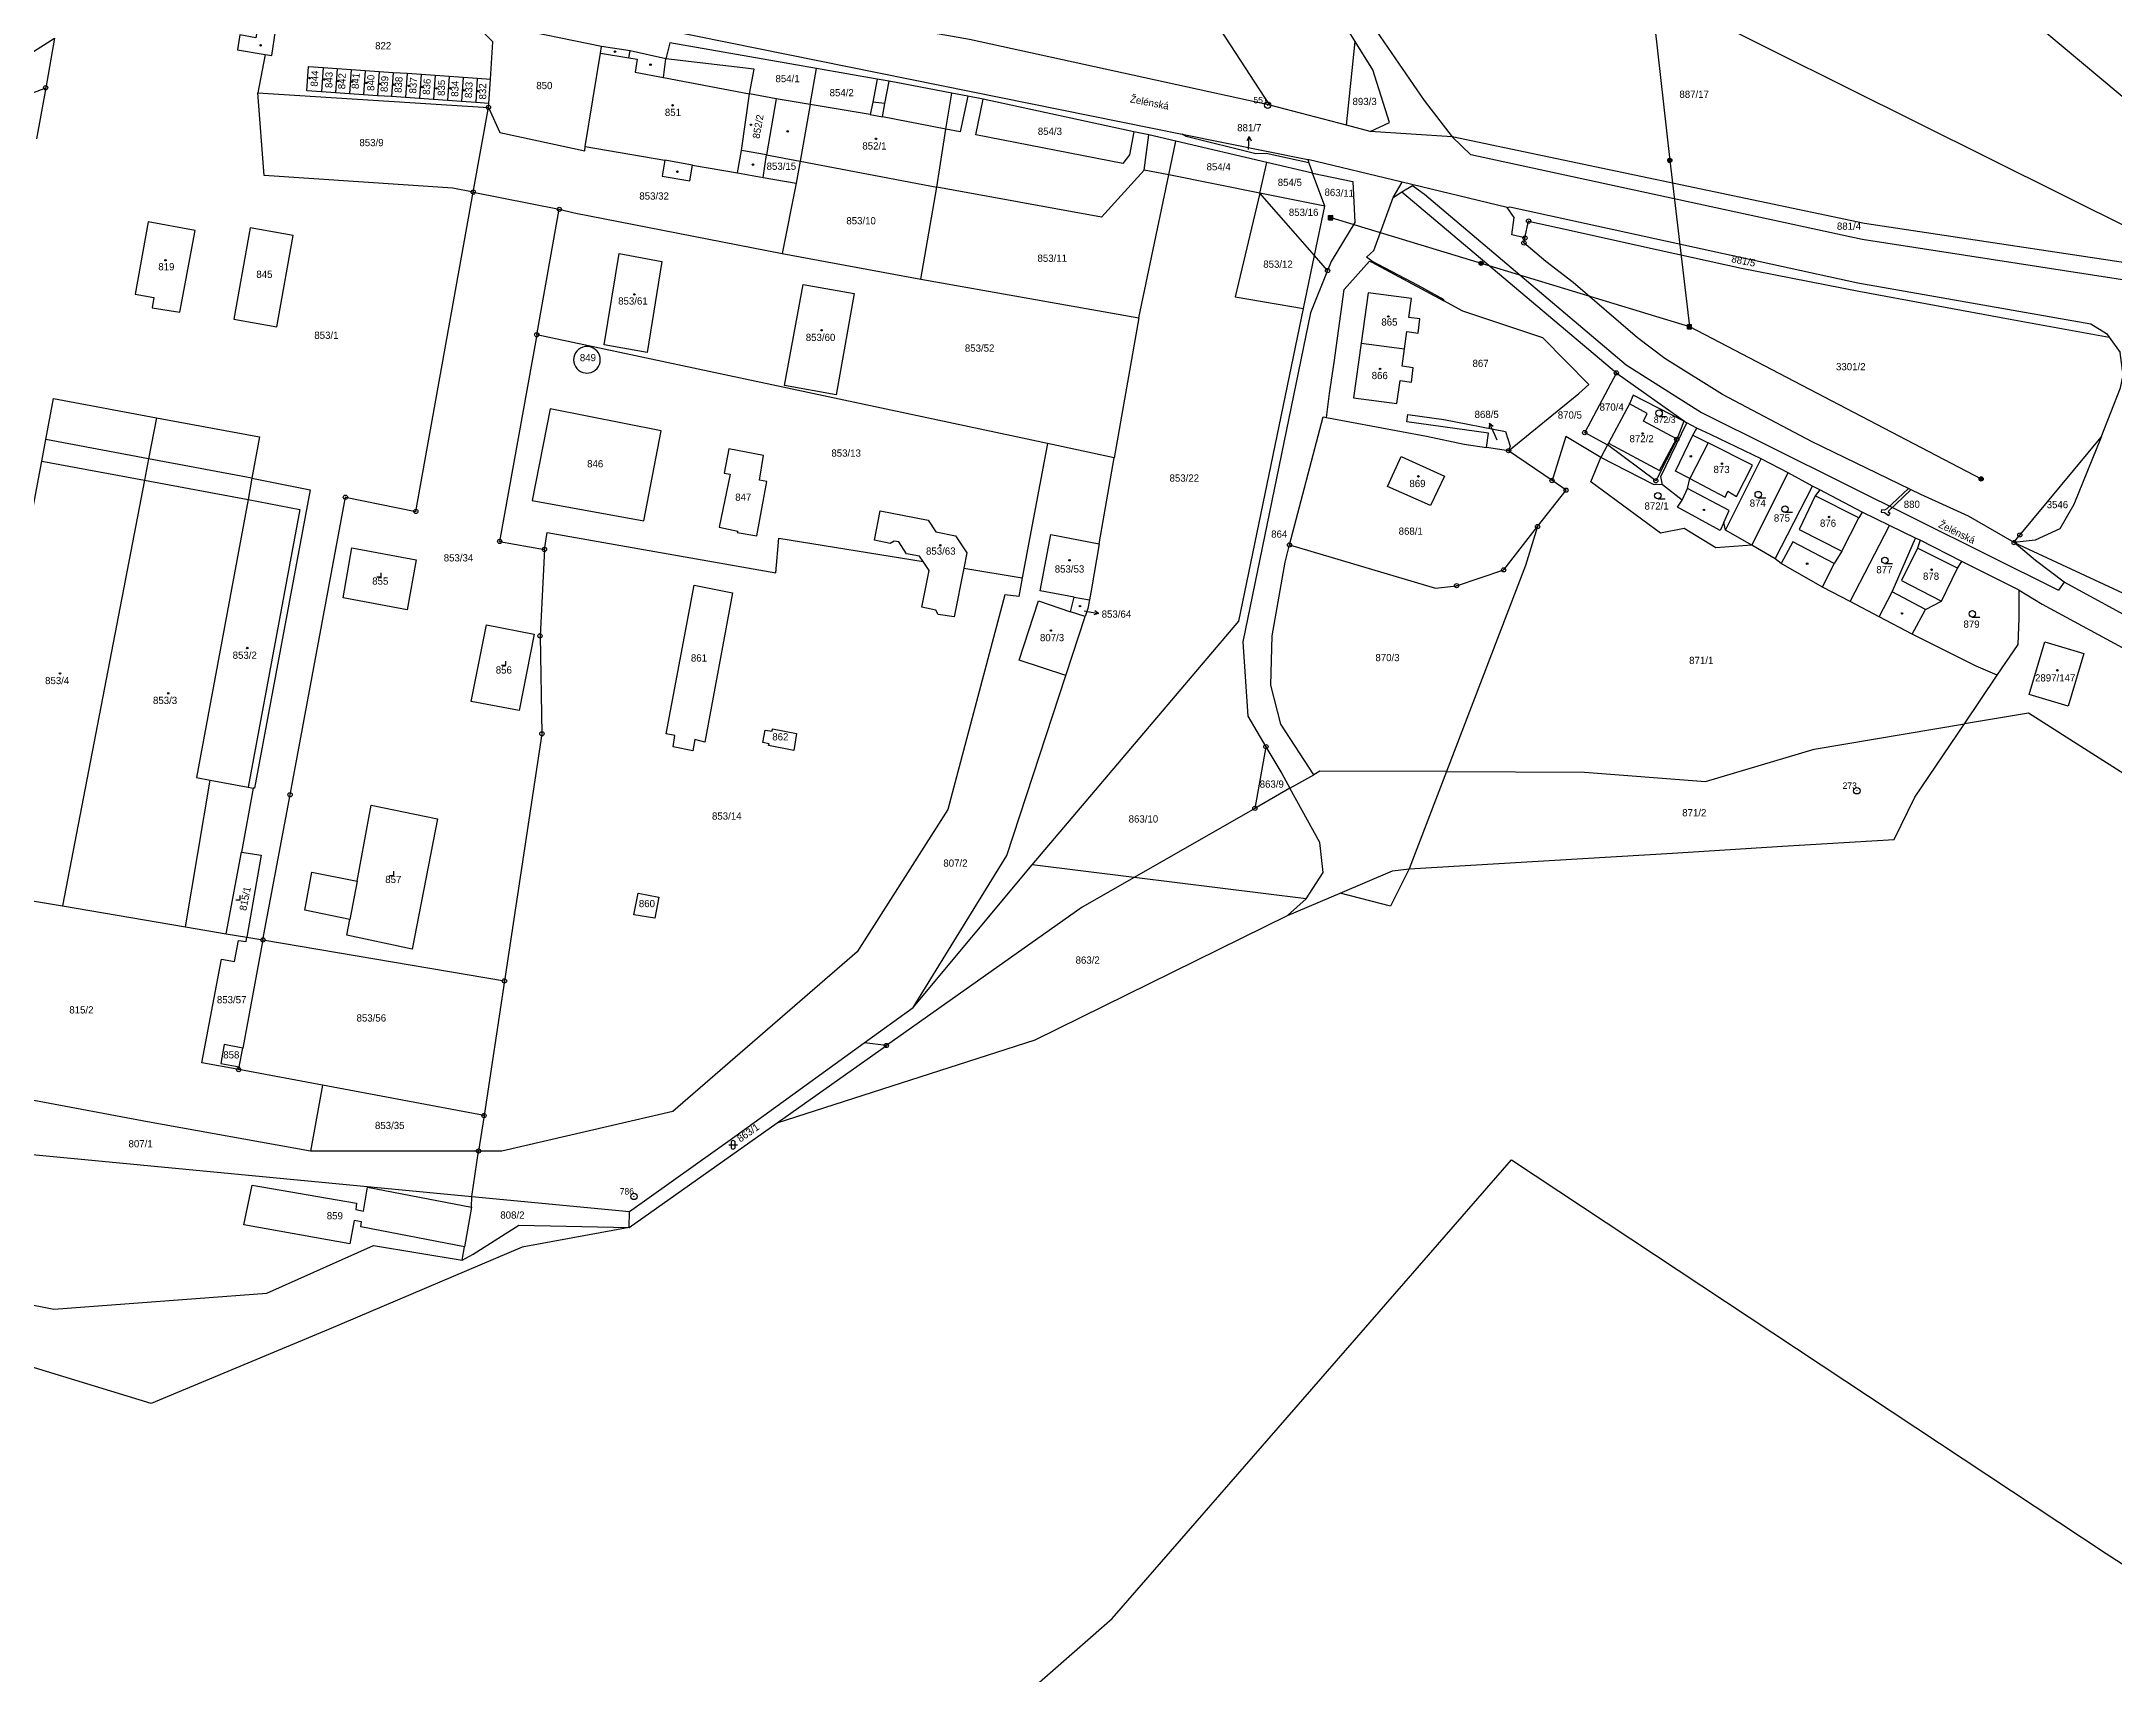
# Model space of a CAD drawing. Extents: x -784124 to -780570, y -980818 to -976926.
# Drawn here: x -781404 to -780915.9, y -980096.2 to -979711.9 of the extents above; entities that cross this region are included whole.
import ezdxf
from ezdxf.enums import TextEntityAlignment as Align

# ---------------------------------------------------------------- set-up
doc = ezdxf.new("R2010")
doc.units = 0
doc.header["$LTSCALE"] = 3.138375
doc.header["$MEASUREMENT"] = 0
for name, pattern in [('0_051C', [0]), ('0_205_2', [0]), ('2_6_59_2', [0])]:
    doc.linetypes.add(name, pattern=pattern)
for name, color, linetype in [('1008', 1, 'CONTINUOUS'), ('101', 1, 'CONTINUOUS'), ('1016', 1, 'CONTINUOUS'), ('1029', 1, 'CONTINUOUS'), ('105', 1, 'CONTINUOUS'), ('18', 1, 'CONTINUOUS'), ('20502', 1, 'CONTINUOUS'), ('21800', 1, 'CONTINUOUS'), ('21900', 1, 'CONTINUOUS'), ('21999', 1, 'CONTINUOUS'), ('23700', 1, 'CONTINUOUS'), ('304', 1, 'CONTINUOUS'), ('316', 1, 'CONTINUOUS'), ('319', 1, 'CONTINUOUS'), ('402', 1, 'CONTINUOUS'), ('404', 1, 'CONTINUOUS'), ('601', 1, 'CONTINUOUS'), ('602', 1, 'CONTINUOUS'), ('60502', 1, 'CONTINUOUS')]:
    doc.layers.add(name, color=color, linetype=linetype)

# ---------------------------------------------------------------- blocks, each defined once
blk = doc.blocks.new('4_02$0')
at = {"layer": '404', "color": 255, "linetype": 'Continuous'}
blk.add_circle((-0.01, 0), 0.175, dxfattribs=at)
blk = doc.blocks.new('1029$1')
at = {"layer": '1029', "color": 6, "linetype": 'Continuous'}
for p, q in [((0, 3), (-0.5, 2)), ((0, 0), (0, 3)), ((0, 3), (0.5, 2))]:
    blk.add_line(p, q, dxfattribs=at)
blk = doc.blocks.new('3_04$3')
at = {"layer": '304', "color": 255, "linetype": 'Continuous'}
blk.add_line((0.01, 0), (1.76, 0), dxfattribs=at)
blk.add_circle((0.01, 0.75), 0.75, dxfattribs=at)
blk = doc.blocks.new('3_19$9')
at = {"layer": '319', "color": 255, "linetype": 'Continuous'}
for p, q in [((-1, 0), (0, 0)), ((0, 0), (0, 1))]:
    blk.add_line(p, q, dxfattribs=at)
blk = doc.blocks.new('3_16$5')
at = {"layer": '316', "color": 255, "linetype": 'Continuous'}
for p, q in [((-1, 1), (1, 1)), ((-0.5, 1.5), (-0.5, 0.5)), ((0.5, 0.5), (0.5, 1.5))]:
    blk.add_line(p, q, dxfattribs=at)
for centre, start, end in [((0, 1.5), 0, 180), ((0, 0.5), 180, 359.9879)]:
    blk.add_arc(centre, 0.5, start, end, dxfattribs=at)
blk = doc.blocks.new('1_01$18')
at = {"layer": '101', "color": 3, "linetype": 'Continuous'}
for radius in [0.75, 0.03]:
    blk.add_circle((0, 0), radius, dxfattribs=at)
blk = doc.blocks.new('6_01$21')
at = {"layer": '601', "color": 255, "linetype": 'Continuous'}
for radius in [0.5, 0.4, 0.3, 0.2, 0.1]:
    blk.add_circle((0, 0), radius, dxfattribs=at)
blk = doc.blocks.new('1_05$19')
at = {"layer": '105', "color": 3, "linetype": 'Continuous'}
for radius in [0.5, 0.0303]:
    blk.add_circle((0, 0), radius, dxfattribs=at)
blk = doc.blocks.new('6_02$22')
at = {"layer": '602', "color": 255, "linetype": 'Continuous'}
for p, q in [((-0.5, 0.5), (0.5, 0.5)), ((-0.5, -0.5), (-0.5, 0.5)), ((-0.5, 0.3), (0.5, 0.3)), ((-0.5, 0.1), (0.5, 0.1)), ((-0.3, -0.5), (-0.3, 0.5)), ((-0.1, -0.5), (-0.1, 0.5)), ((0.1, -0.5), (0.1, 0.5)), ((0.3, -0.5), (0.3, 0.5)), ((0.5, -0.5), (0.5, 0.5)), ((-0.5, -0.1), (0.5, -0.1)), ((-0.5, -0.3), (0.5, -0.3)), ((-0.5, -0.5), (0.5, -0.5))]:
    blk.add_line(p, q, dxfattribs=at)

msp = doc.modelspace()

# ---------------------------------------------------------------- linework, layer by layer
at = {"layer": '1029', "color": 255, "linetype": 'Continuous'}
for p, q in [((-781061.28, -979805.73), (-781061.85, -979804.44)), ((-781158.48, -979845.88), (-781158.06, -979845.96))]:
    msp.add_line(p, q, dxfattribs=at)
at = {"layer": '20502', "color": 3, "linetype": '0_205_2'}
for p, q in [((-780939.55, -979829.82), (-780912.88, -979842.22)), ((-780917.87, -980067.66), (-780914.14, -980070.12))]:
    msp.add_line(p, q, dxfattribs=at)
for points in [[(-780919.1, -979805), (-780914.48, -979793.44), (-780913.88, -979790.41), (-780914.58, -979785.11)], [(-780919.1, -979805), (-780925.54, -979820.89), (-780928.77, -979826.55), (-780934.64, -979829.24), (-780939.55, -979829.82)], [(-781211.5, -980182.62), (-781199.42, -980124.62), (-781151.91, -980082.98), (-781057.92, -979975.05), (-780917.87, -980067.66)]]:
    msp.add_lwpolyline(points, dxfattribs=at)
at = {"layer": '21800', "color": 255, "linetype": 'Continuous'}
for p, q in [((-781272.36, -979714.63), (-781265.66, -979715.74)), ((-781265.66, -979715.74), (-781265.35, -979714.09)), ((-781265.66, -979715.74), (-781263.69, -979716.07)), ((-781263.69, -979716.07), (-781264.2, -979719.16)), ((-781257.55, -979720.41), (-781256.95, -979716.01)), ((-781264.2, -979719.16), (-781257.55, -979720.41)), ((-781257.55, -979720.41), (-781237.27, -979724.23)), ((-781207.26, -979720.78), (-781208.22, -979726.17)), ((-781205.41, -979726.48), (-781204.43, -979721.25)), ((-781231.02, -979725.39), (-781233.28, -979738.57)), ((-781185.91, -979724.74), (-781187.69, -979733.17)), ((-781184, -979733.89), (-781182.24, -979725.5)), ((-781208.87, -979729.05), (-781205.99, -979729.65)), ((-781187.69, -979733.17), (-781191.09, -979732.56)), ((-781233.28, -979738.57), (-781239.16, -979737.53)), ((-781149.41, -979740.58), (-781184, -979733.89)), ((-781146.78, -979733.14), (-781147.79, -979738.57)), ((-781144.36, -979742.15), (-781143.24, -979733.89)), ((-781250.66, -979740.99), (-781257.19, -979739.86)), ((-781147.79, -979738.57), (-781149.41, -979740.58)), ((-781083.69, -979747.27), (-781081.22, -979745.76)), ((-781081.22, -979745.76), (-781078.38, -979747.8)), ((-781078.38, -979747.8), (-781030.88, -979787.98)), ((-781090.8, -979763.86), (-781073.81, -979772.94)), ((-781030.88, -979787.98), (-781013.13, -979799.22)), ((-781013.13, -979799.22), (-780929.14, -979841.04)), ((-781378.73, -979810.09), (-781402.93, -979805.54)), ((-781022.74, -979814.26), (-781016.62, -979801.63)), ((-781015.19, -979804.57), (-781011.56, -979806.38)), ((-781403.89, -979810.68), (-781379.7, -979815.12)), ((-781354.41, -979814.67), (-781378.73, -979810.09)), ((-781024.43, -979816.17), (-781036.85, -979809.77)), ((-781011.56, -979806.38), (-781015.87, -979814.75)), ((-781001.15, -979811.59), (-781011.56, -979806.38)), ((-781379.7, -979815.12), (-781355.34, -979819.71)), ((-781022.35, -979816.24), (-781022.74, -979814.26)), ((-781015.87, -979814.75), (-781007.55, -979819.11)), ((-781004.89, -979818.97), (-781001.15, -979811.59)), ((-781355.34, -979819.71), (-781343.16, -979822.01)), ((-781022.35, -979816.24), (-781024.43, -979816.17)), ((-781017.74, -979819.81), (-781022.35, -979816.24)), ((-781006.61, -979822.3), (-781016.46, -979817.08)), ((-781007.55, -979819.11), (-781006.94, -979817.7)), ((-781006.94, -979817.7), (-781004.89, -979818.97)), ((-780986.4, -979818.85), (-780990.14, -979826.73)), ((-780985.32, -979817.43), (-780986.4, -979818.85)), ((-780976.15, -979823.99), (-780986.4, -979818.85)), ((-781343.16, -979822.01), (-781355.33, -979887.33)), ((-781007.92, -979825.08), (-781006.61, -979822.3)), ((-780980.1, -979831.81), (-780976.15, -979823.99)), ((-780975.32, -979822.66), (-780976.15, -979823.99)), ((-780991.63, -979829.6), (-780994.44, -979834.75)), ((-780981.93, -979834.74), (-780991.63, -979829.6)), ((-780990.14, -979826.73), (-780980.1, -979831.81)), ((-780961.71, -979829.23), (-780962.27, -979831.16)), ((-780984.7, -979840.32), (-780981.93, -979834.74)), ((-780980.1, -979831.81), (-780981.93, -979834.74)), ((-780962.27, -979831.16), (-780966.11, -979838.7)), ((-780952.86, -979835.8), (-780962.27, -979831.16)), ((-780966.11, -979838.7), (-780956.67, -979843.63)), ((-780927.78, -979839.09), (-780929.14, -979841.04)), ((-780960.46, -979845.54), (-780968.25, -979841.39)), ((-781073.21, -979883.7), (-781081.99, -979906.61)), ((-781360.46, -979921.85), (-781356.85, -979902.62)), ((-781146.74, -979908.59), (-781170.7, -979905.62)), ((-781106.26, -979913.62), (-781146.74, -979908.59)), ((-781081.99, -979906.61), (-781086.41, -979915.38)), ((-781329.68, -979909.5), (-781331.35, -979918.47)), ((-781086.41, -979915.38), (-781098.26, -979912.34))]:
    msp.add_line(p, q, dxfattribs=at)
at = {"layer": '21900', "color": 3, "linetype": 'Continuous'}
for p, q in [((-781037.27, -979621.64), (-780882.74, -979751.11)), ((-781263.87, -979707.74), (-781135.39, -979733.68)), ((-781400.9, -979711.16), (-781402.97, -979722.81)), ((-781351.33, -979714.98), (-781353.04, -979723.98)), ((-781337.68, -979718.05), (-781338.07, -979723.77)), ((-781337.68, -979718.05), (-781334.38, -979718.28)), ((-781334.38, -979718.28), (-781334.77, -979723.99)), ((-781334.38, -979718.28), (-781331.09, -979718.5)), ((-781222.99, -979726.7), (-781221.48, -979718.29)), ((-781402.97, -979722.81), (-781405.1, -979734.78)), ((-781331.09, -979718.5), (-781331.46, -979724.22)), ((-781331.09, -979718.5), (-781327.79, -979718.73)), ((-781327.79, -979718.73), (-781328.16, -979724.44)), ((-781327.79, -979718.73), (-781324.49, -979718.95)), ((-781324.49, -979718.95), (-781324.86, -979724.67)), ((-781324.49, -979718.95), (-781321.19, -979719.18)), ((-781321.19, -979719.18), (-781321.56, -979724.89)), ((-781321.19, -979719.18), (-781317.89, -979719.4)), ((-781317.89, -979719.4), (-781318.25, -979725.12)), ((-781317.89, -979719.4), (-781314.59, -979719.63)), ((-781314.59, -979719.63), (-781314.95, -979725.34)), ((-781314.59, -979719.63), (-781311.29, -979719.85)), ((-781311.29, -979719.85), (-781311.65, -979725.57)), ((-781311.29, -979719.85), (-781307.99, -979720.08)), ((-781307.99, -979720.08), (-781308.35, -979725.79)), ((-781307.99, -979720.08), (-781304.7, -979720.3)), ((-781304.7, -979720.3), (-781305.05, -979726.02)), ((-781304.7, -979720.3), (-781301.4, -979720.53)), ((-781301.4, -979720.53), (-781301.74, -979726.25)), ((-781301.4, -979720.53), (-781298.27, -979720.74)), ((-781298.62, -979726.46), (-781298.27, -979720.74)), ((-781353.04, -979723.98), (-781298.75, -979727.42)), ((-781351.57, -979743.47), (-781353.04, -979723.98)), ((-781334.77, -979723.99), (-781338.07, -979723.77)), ((-781331.46, -979724.22), (-781334.77, -979723.99)), ((-781328.16, -979724.44), (-781331.46, -979724.22)), ((-781324.86, -979724.67), (-781328.16, -979724.44)), ((-781321.56, -979724.89), (-781324.86, -979724.67)), ((-781318.25, -979725.12), (-781321.56, -979724.89)), ((-781314.95, -979725.34), (-781318.25, -979725.12)), ((-781311.65, -979725.57), (-781314.95, -979725.34)), ((-781308.35, -979725.79), (-781311.65, -979725.57)), ((-781305.05, -979726.02), (-781308.35, -979725.79)), ((-781301.74, -979726.25), (-781305.05, -979726.02)), ((-781302.33, -979747.35), (-781298.75, -979727.42)), ((-781298.62, -979726.46), (-781301.74, -979726.25)), ((-781298.75, -979727.42), (-781298.62, -979726.46)), ((-781222.99, -979726.7), (-781225.39, -979740.07)), ((-781191.09, -979732.56), (-781189.68, -979724.03)), ((-781096.76, -979731.6), (-781114.78, -979726.87)), ((-781193.2, -979746.2), (-781191.09, -979732.56)), ((-781091.2, -979733.06), (-781096.76, -979731.6)), ((-781138.57, -979743.31), (-781136.91, -979735.38)), ((-781115.49, -979740.41), (-781136.91, -979735.38)), ((-781135.39, -979733.68), (-781105.87, -979739.64)), ((-781071.87, -979734.36), (-781091.2, -979733.06)), ((-781225.39, -979740.07), (-781226.32, -979745.26)), ((-781225.39, -979740.07), (-781193.2, -979746.2)), ((-781117.17, -979747.59), (-781115.49, -979740.41)), ((-781104.75, -979742.93), (-781115.49, -979740.41)), ((-781083.66, -979745.02), (-781105.87, -979739.64)), ((-781105.87, -979739.64), (-781105.58, -979740.48)), ((-781105.58, -979740.48), (-781104.75, -979742.93)), ((-781302.33, -979747.35), (-781282.05, -979751.4)), ((-781240.12, -979742.82), (-781234.06, -979743.91)), ((-781234.06, -979743.91), (-781226.32, -979745.26)), ((-781226.32, -979745.26), (-781229.58, -979761.83)), ((-781196.96, -979767.87), (-781193.2, -979746.2)), ((-781145.63, -979776.92), (-781138.57, -979743.31)), ((-781117.17, -979747.59), (-781138.57, -979743.31)), ((-781104.27, -979762.29), (-781117.17, -979747.59)), ((-781101.86, -979750.64), (-781117.17, -979747.59)), ((-781101.86, -979750.64), (-781104.75, -979742.93)), ((-781085.78, -979748.65), (-781083.66, -979745.02)), ((-781058.94, -979750.97), (-781083.66, -979745.02)), ((-781287.36, -979780.93), (-781282.05, -979751.4)), ((-781104.27, -979762.29), (-781101.86, -979750.64)), ((-781229.58, -979761.83), (-781196.96, -979767.87)), ((-781106.85, -979774.72), (-781104.27, -979762.29)), ((-781101.18, -979765.81), (-781104.27, -979762.29)), ((-781091.28, -979763.6), (-781090.8, -979763.86)), ((-781090.8, -979763.86), (-781090.75, -979763.56)), ((-781196.96, -979767.87), (-781145.63, -979776.92)), ((-781145.63, -979776.92), (-781151.4, -979809.84)), ((-781069.35, -979775.33), (-781073.81, -979772.94)), ((-781167.13, -979806.49), (-781287.36, -979780.93)), ((-780940.52, -979777.21), (-780917.2, -979781.45)), ((-780917.2, -979781.45), (-780914.58, -979785.11)), ((-781093.3, -979782.89), (-781083.07, -979784.24)), ((-781030.11, -979797.2), (-781035.04, -979806.43)), ((-781017.31, -979801.27), (-781018.98, -979805.53)), ((-781016.62, -979801.63), (-781017.31, -979801.27)), ((-781045.09, -979804.86), (-781048.35, -979815.22)), ((-781018.98, -979805.53), (-781023.91, -979815.26)), ((-781014.29, -979802.87), (-781016.62, -979801.63)), ((-780938.22, -979828.03), (-780919.1, -979805)), ((-781167.13, -979806.49), (-781173.06, -979838.07)), ((-781151.4, -979809.84), (-781167.13, -979806.49)), ((-781154.94, -979830.09), (-781151.4, -979809.84)), ((-781058.58, -979808.19), (-781063.77, -979807.43)), ((-781048.35, -979815.22), (-781058.58, -979808.19)), ((-781035.25, -979806.82), (-781036.85, -979809.77)), ((-781035.04, -979806.43), (-781035.25, -979806.82)), ((-781023.91, -979815.26), (-781035.25, -979806.82)), ((-781007.52, -979826.91), (-780999.09, -979810.08)), ((-780992.73, -979813.37), (-780999.09, -979810.08)), ((-781001.31, -979830.45), (-780992.73, -979813.37)), ((-780987.05, -979816.55), (-780992.73, -979813.37)), ((-780995.83, -979833.67), (-780987.05, -979816.55)), ((-781230.38, -979828.78), (-781196.42, -979834.28)), ((-781166.34, -979827.9), (-781154.94, -979830.09)), ((-781154.94, -979830.09), (-781156.8, -979840.7)), ((-781059.73, -979836.23), (-781051.75, -979826.03)), ((-781051.75, -979826.03), (-781054.62, -979835.17)), ((-781001.31, -979830.45), (-781007.52, -979826.91)), ((-780995.83, -979833.67), (-781001.31, -979830.45)), ((-780978.18, -979843.7), (-780968.88, -979825.79)), ((-780962.81, -979828.79), (-780968.88, -979825.79)), ((-780938.34, -979841.02), (-780951.87, -979834.3)), ((-781186.84, -979835.83), (-781173.06, -979838.07)), ((-781070.81, -979839.96), (-781059.73, -979836.23)), ((-781161.68, -979846.07), (-781160.87, -979842.65)), ((-781160.87, -979842.65), (-781157.26, -979843.32)), ((-781156.8, -979840.7), (-781157.26, -979843.32)), ((-780971.34, -979847.25), (-780978.18, -979843.7)), ((-781162.8, -979861.07), (-781158.25, -979847.23)), ((-781158.25, -979847.23), (-781161.68, -979846.07)), ((-780963.53, -979851.38), (-780971.34, -979847.25)), ((-781176.72, -979903.42), (-781162.8, -979861.07)), ((-780951.27, -979872.48), (-780943.53, -979861.02)), ((-781115.7, -979877.84), (-781118.31, -979892.35)), ((-781370.07, -979920.22), (-781364.28, -979885.68)), ((-781110.04, -979887.63), (-781118.31, -979892.35)), ((-781110.04, -979887.63), (-781104.45, -979884.43)), ((-781198.75, -979939.23), (-781176.72, -979903.42)), ((-781399, -979915.32), (-781370.07, -979920.22)), ((-781351.82, -979923.31), (-781356.57, -979948.76)), ((-781355.58, -979922.67), (-781351.82, -979923.31)), ((-781351.82, -979923.31), (-781294.97, -979932.94)), ((-781294.97, -979932.94), (-781299.78, -979964.63)), ((-781210.26, -979947.54), (-781198.75, -979939.23)), ((-781205.06, -979948.15), (-781210.26, -979947.54)), ((-781357.41, -979953.2), (-781356.57, -979948.76)), ((-781230.77, -979966.33), (-781205.06, -979948.15)), ((-781357.41, -979953.2), (-781357.53, -979953.81)), ((-781337.79, -979957.51), (-781357.53, -979953.81)), ((-781337.79, -979957.51), (-781340.59, -979972.99)), ((-781299.78, -979964.63), (-781337.79, -979957.51)), ((-781299.78, -979964.63), (-781301.05, -979972.98)), ((-781265.61, -979990.96), (-781230.77, -979966.33)), ((-781436.86, -979970.82), (-781302.67, -979983.65)), ((-781301.05, -979972.98), (-781340.59, -979972.99)), ((-781302.67, -979983.65), (-781301.05, -979972.98)), ((-781302.69, -979986.21), (-781304.35, -979995.51)), ((-781302.69, -979986.21), (-781302.67, -979983.65)), ((-781302.67, -979983.65), (-781265.52, -979987.21)), ((-781265.61, -979990.96), (-781265.52, -979987.21)), ((-781304.95, -979998.66), (-781304.35, -979995.51))]:
    msp.add_line(p, q, dxfattribs=at)
for points in [[(-781114.78, -979726.87), (-781174.91, -979634.62), (-781201.95, -979593.45), (-781218.84, -979569.04), (-781235.94, -979548.76), (-781251.3, -979534.83)], [(-780894.21, -979764.95), (-781081.19, -979671.86), (-781080.11, -979654.95), (-781076.55, -979650.07), (-781057.71, -979631.91), (-781039.76, -979622.71), (-781037.27, -979621.64)], [(-781094.7, -979711.94), (-781125.29, -979662.69), (-781135.29, -979645.26), (-781135.75, -979644.39)], [(-781114.78, -979726.87), (-781185.52, -979711.47), (-781243.95, -979701.05), (-781318.71, -979688)], [(-781372.87, -979691.76), (-781374.04, -979698.72), (-781364.02, -979700.26), (-781365.06, -979706.73), (-781353.13, -979708.79), (-781353.5, -979711.02), (-781357.29, -979710.37), (-781357.84, -979713.84), (-781351.33, -979714.98)], [(-781351.33, -979714.98), (-781349.74, -979715.21), (-781348.84, -979709.41), (-781349.31, -979709.32), (-781347.14, -979696.04)], [(-781298.27, -979720.74), (-781297.71, -979711.98), (-781306.61, -979703.17)], [(-781272.1, -979713.08), (-781295.13, -979708.42), (-781302.9, -979703.84), (-781306.61, -979703.17)], [(-781093.71, -979702.5), (-781089.65, -979709.51), (-781078.47, -979725.82), (-781071.87, -979734.36)], [(-781427.41, -979711.4), (-781406.67, -979714.81), (-781400.9, -979711.16)], [(-781275.96, -979736.6), (-781272.36, -979714.63), (-781272.1, -979713.08)], [(-781256.95, -979716.01), (-781265.35, -979714.09), (-781272.1, -979713.08)], [(-781221.48, -979718.29), (-781256.05, -979712.23), (-781256.95, -979716.01)], [(-781091.2, -979733.06), (-781086.64, -979730.94), (-781090.57, -979718.58), (-781094.7, -979711.94)], [(-781338.07, -979723.77), (-781341.51, -979723.53), (-781341.12, -979717.82), (-781337.68, -979718.05)], [(-781237.27, -979724.23), (-781236.18, -979718.45), (-781256.95, -979716.01)], [(-781189.68, -979724.03), (-781204.43, -979721.25), (-781207.26, -979720.78), (-781221.48, -979718.29)], [(-781436.77, -979737.35), (-781432.7, -979734.73), (-781422.76, -979730.44), (-781402.97, -979722.81)], [(-781298.75, -979727.42), (-781296.07, -979733.36), (-781276.07, -979737.66), (-781275.96, -979736.6)], [(-781240.12, -979742.82), (-781239.16, -979737.53), (-781237.27, -979724.23)], [(-781222.99, -979726.7), (-781231.02, -979725.39), (-781237.27, -979724.23)], [(-781191.09, -979732.56), (-781205.99, -979729.65), (-781205.41, -979726.48), (-781208.22, -979726.17), (-781208.87, -979729.05), (-781222.99, -979726.7)], [(-781136.91, -979735.38), (-781143.24, -979733.89), (-781146.78, -979733.14), (-781182.24, -979725.5), (-781185.91, -979724.74), (-781189.68, -979724.03)], [(-781275.96, -979736.6), (-781257.19, -979739.86), (-781257.84, -979743.59), (-781251.3, -979744.72), (-781250.66, -979740.99), (-781240.12, -979742.82)], [(-781105.58, -979740.48), (-781115.66, -979738.24), (-781118.08, -979738.36), (-781134.5, -979734.28), (-781135.39, -979733.68)], [(-780895.62, -979766.65), (-780974.75, -979754.7), (-781071.87, -979734.36)], [(-780891.23, -979771.48), (-780975.34, -979758.48), (-781067.48, -979738.57), (-781071.87, -979734.36)], [(-781234.06, -979743.91), (-781233.28, -979738.57), (-781225.39, -979740.07)], [(-781138.57, -979743.31), (-781144.36, -979742.15), (-781154.43, -979753.25), (-781193.2, -979746.2)], [(-781351.82, -979923.31), (-781345.44, -979889.16), (-781332.4, -979819.13), (-781315.83, -979822.49), (-781302.33, -979747.35)], [(-781302.33, -979747.35), (-781307.13, -979746.39), (-781351.57, -979743.47)], [(-781117.17, -979747.59), (-781122.91, -979771.99), (-781106.85, -979774.72)], [(-781104.75, -979742.93), (-781095.26, -979744.83), (-781094.74, -979754.53), (-781100.33, -979763.71), (-781101.18, -979765.81)], [(-781085.78, -979748.65), (-781083.69, -979747.27), (-781033.2, -979789.9)], [(-781282.05, -979751.4), (-781278.52, -979752.24), (-781229.58, -979761.83)], [(-781090.75, -979763.56), (-781092, -979762.68), (-781090.33, -979761.05), (-781085.78, -979748.65)], [(-781058.94, -979750.97), (-781058.27, -979750.78), (-780976.35, -979768.67), (-780921.51, -979778.32), (-780917.8, -979780.61), (-780917.2, -979781.45)], [(-781054.71, -979758.14), (-781057.78, -979757.4), (-781057.27, -979753.32), (-781058.94, -979750.97)], [(-781377.51, -979772.13), (-781377.92, -979774.55), (-781371.38, -979775.57), (-781367.79, -979756.38), (-781378.85, -979754.38), (-781381.94, -979771.38), (-781377.51, -979772.13)], [(-781344.74, -979757.59), (-781354.85, -979755.79), (-781358.66, -979777.22), (-781348.55, -979779.02), (-781344.74, -979757.59)], [(-781054.71, -979758.14), (-781053.86, -979754.17), (-781047.08, -979755.68), (-781023.34, -979760.96), (-781003.73, -979765.24), (-780976.11, -979770.69), (-780940.52, -979777.21)], [(-781257.88, -979763.68), (-781261.34, -979785.07), (-781271.46, -979783.28), (-781267.99, -979761.77), (-781257.88, -979763.68)], [(-780939.55, -979829.82), (-780950.33, -979823.63), (-780961.49, -979818.51), (-780987.07, -979806.13), (-781008.21, -979794.98), (-781021.78, -979786.51), (-781028.24, -979781.63), (-781043.38, -979768.61), (-781049.82, -979763.71), (-781054.96, -979759.3), (-781054.71, -979758.14)], [(-781101.18, -979765.81), (-781105.24, -979775.79), (-781121.16, -979853.14), (-781119.98, -979870.63), (-781115.7, -979877.84)], [(-781101.48, -979800.36), (-781100.76, -979794.74), (-781099.66, -979787.41), (-781097.27, -979770.28), (-781091.28, -979763.6)], [(-781073.81, -979772.94), (-781073.77, -979772.72), (-781079.85, -979769.34), (-781090.75, -979763.56)], [(-781229, -979792.85), (-781224.67, -979769.06), (-781212.6, -979771.2), (-781216.9, -979795.03), (-781229, -979792.85)], [(-781083.07, -979784.24), (-781082.5, -979780.17), (-781079.88, -979780.51), (-781079.43, -979777.18), (-781082.04, -979776.83), (-781081.43, -979772.41), (-781091.66, -979771.01), (-781093.3, -979782.89)], [(-781198.75, -979939.23), (-781170.7, -979905.62), (-781122.08, -979848.28), (-781106.85, -979774.72)], [(-781058.58, -979808.19), (-781042.05, -979794.76), (-781039.7, -979792.62), (-781050.52, -979781.6), (-781069.35, -979775.33)], [(-781287.36, -979780.93), (-781296.1, -979829.54), (-781285.55, -979831.44)], [(-781278.69, -979786.8), (-781278.64, -979787.358), (-781278.492, -979787.898), (-781278.25, -979788.404), (-781277.921, -979788.858), (-781277.518, -979789.247), (-781277.052, -979789.558), (-781276.538, -979789.781), (-781275.992, -979789.909), (-781275.668, -979789.938), (-781275.108, -979789.909), (-781274.562, -979789.781), (-781274.048, -979789.558), (-781273.582, -979789.247), (-781273.179, -979788.858), (-781272.851, -979788.404), (-781272.608, -979787.898), (-781272.46, -979787.358), (-781272.41, -979786.8), (-781272.46, -979786.242), (-781272.608, -979785.702), (-781272.85, -979785.196), (-781273.179, -979784.742), (-781273.582, -979784.353), (-781274.048, -979784.042), (-781274.562, -979783.819), (-781275.108, -979783.691), (-781275.432, -979783.662), (-781275.992, -979783.691), (-781276.538, -979783.819), (-781277.052, -979784.042), (-781277.518, -979784.353), (-781277.921, -979784.742), (-781278.25, -979785.196), (-781278.492, -979785.702), (-781278.64, -979786.242), (-781278.69, -979786.8)], [(-781093.3, -979782.89), (-781095.08, -979795.75), (-781084.85, -979797.11), (-781084.1, -979791.69), (-781081.46, -979792.04), (-781081, -979788.69), (-781083.64, -979788.34), (-781083.07, -979784.24)], [(-781033.2, -979789.9), (-781040.64, -979803.94), (-781035.25, -979806.82)], [(-781033.2, -979789.9), (-781033.03, -979790.04), (-781016.62, -979801.63)], [(-781412.49, -979856.61), (-781403.89, -979810.68), (-781402.93, -979805.54), (-781401.13, -979795.94), (-781376.87, -979800.45)], [(-781017.31, -979801.27), (-781029.26, -979795.14), (-781030.11, -979797.2)], [(-781376.87, -979800.45), (-781378.73, -979810.09), (-781379.7, -979815.12), (-781399, -979915.32)], [(-781376.87, -979800.45), (-781352.61, -979804.96), (-781354.41, -979814.67)], [(-781284.21, -979798.33), (-781288.46, -979819.93), (-781262.19, -979824.7), (-781258.05, -979803.48), (-781284.21, -979798.33)], [(-781110.15, -979830.37), (-781102.2, -979800.22), (-781101.48, -979800.36)], [(-781101.48, -979800.36), (-781077.92, -979804.81), (-781069.06, -979806.65), (-781063.77, -979807.43)], [(-781074.02, -979802.58), (-781082.55, -979801.38), (-781082.32, -979799.65), (-781073.78, -979800.82), (-781059.33, -979803.65), (-781058.2, -979807.1), (-781058.58, -979808.19)], [(-781035.04, -979806.43), (-781023.03, -979812.84), (-781019.04, -979805.38), (-781026.85, -979801.21), (-781025.91, -979799.44), (-781030.11, -979797.2)], [(-781007.52, -979826.91), (-781007.92, -979825.08), (-781008.8, -979826.96), (-781018.79, -979821.45), (-781017.74, -979819.81), (-781016.46, -979817.08), (-781015.87, -979814.75), (-781019.31, -979813), (-781015.19, -979804.57), (-781014.29, -979802.87)], [(-780999.09, -979810.08), (-781010.85, -979804.49), (-781014.29, -979802.87)], [(-781235.56, -979828.25), (-781233.17, -979815.47), (-781234.93, -979815.11), (-781234.02, -979809.31), (-781242.15, -979807.72), (-781243.23, -979813.45), (-781241.81, -979813.69), (-781244.45, -979826.22), (-781240.06, -979827.1), (-781240.16, -979827.42), (-781235.56, -979828.25)], [(-781073.67, -979814.18), (-781076.93, -979821.11), (-781087.08, -979816.65), (-781083.86, -979809.59), (-781073.67, -979814.18)], [(-781001.31, -979830.45), (-781009.79, -979831.02), (-781017.23, -979826.51), (-781022.83, -979827.59), (-781039.21, -979815.5), (-781036.85, -979809.77)], [(-781354.41, -979814.67), (-781355.34, -979819.71), (-781367.43, -979885.1), (-781364.28, -979885.68)], [(-781354.41, -979814.67), (-781340.74, -979817.44), (-781353.81, -979887.61), (-781354.11, -979887.56)], [(-781051.75, -979826.03), (-781045.05, -979817.48), (-781048.35, -979815.22)], [(-780968.88, -979825.79), (-780975.32, -979822.66), (-780985.32, -979817.43), (-780987.05, -979816.55)], [(-781196.42, -979834.28), (-781197.28, -979833), (-781200.31, -979832.44), (-781202.11, -979829.66), (-781203.25, -979829.45), (-781204.14, -979830.03), (-781207.87, -979829.27), (-781206.5, -979822.31), (-781195.22, -979824.57), (-781193.4, -979827.3), (-781188.81, -979828.25), (-781186.12, -979832.22), (-781186.84, -979835.83)], [(-781285.55, -979831.44), (-781284.93, -979827.45), (-781231.06, -979836.93), (-781230.38, -979828.78)], [(-781160.87, -979842.65), (-781168.86, -979841.17), (-781166.34, -979827.9)], [(-781104.45, -979884.43), (-781112.17, -979872.55), (-781114.53, -979863.37), (-781114.26, -979851.76), (-781111.21, -979834.39), (-781110.15, -979830.37)], [(-781110.15, -979830.37), (-781075.76, -979840.5), (-781070.81, -979839.96)], [(-780971.34, -979847.25), (-780968.25, -979841.39), (-780962.81, -979828.79)], [(-780951.87, -979834.3), (-780961.71, -979829.23), (-780962.81, -979828.79)], [(-780939.55, -979829.82), (-780939.6, -979829.69), (-780938.22, -979828.03)], [(-780844.77, -979884.27), (-780927.78, -979839.09), (-780934.56, -979834.01), (-780939.55, -979829.82)], [(-781330.92, -979831.06), (-781315.77, -979833.91), (-781317.89, -979845.61), (-781332.95, -979842.79), (-781330.92, -979831.06)], [(-781285.55, -979831.44), (-781286.59, -979851.77), (-781286.14, -979874.81), (-781294.97, -979932.94)], [(-781186.84, -979835.83), (-781189.13, -979847.32), (-781192.89, -979846.72), (-781193.38, -979845.69), (-781196.71, -979844.99), (-781195.02, -979836.36), (-781196.42, -979834.28)], [(-780978.18, -979843.7), (-780984.7, -979840.32), (-780994.44, -979834.75), (-780995.83, -979833.67)], [(-780963.53, -979851.38), (-780960.46, -979845.54), (-780956.67, -979843.63), (-780952.86, -979835.8), (-780951.87, -979834.3)], [(-781173.06, -979838.07), (-781173.9, -979842.53), (-781177.15, -979842.07), (-781190.56, -979892.61), (-781211.94, -979926.14), (-781255.29, -979963.65), (-781295.56, -979972.98), (-781301.05, -979972.98)], [(-781241.32, -979841.6), (-781247.79, -979876.81), (-781250.15, -979876.18), (-781250.65, -979878.8), (-781255.27, -979877.91), (-781254.89, -979875.2), (-781256.89, -979874.82), (-781250.31, -979839.86), (-781241.32, -979841.6)], [(-781162.8, -979861.07), (-781173.83, -979857.49), (-781169.21, -979843.51), (-781161.68, -979846.07)], [(-781157.26, -979843.32), (-781157.61, -979845.3), (-781158.25, -979847.23)], [(-780943.53, -979861.02), (-780938.62, -979853.76), (-780938.39, -979847.58), (-780938.34, -979841.02)], [(-780938.34, -979841.02), (-780932.97, -979844.33), (-780910.34, -979856.57)], [(-781302.8, -979867.17), (-781299.23, -979849.16), (-781287.95, -979851.4), (-781291.5, -979869.31), (-781302.8, -979867.17)], [(-780943.53, -979861.02), (-780948.47, -979858.86), (-780963.53, -979851.38)], [(-780926.82, -979868.28), (-780936, -979865.55), (-780932.34, -979853.2), (-780923.16, -979855.92), (-780926.82, -979868.28)], [(-781232.66, -979877.18), (-781234.15, -979876.86), (-781233.57, -979873.97), (-781231.95, -979874.2), (-781231.86, -979873.63), (-781226.2, -979874.72), (-781226.84, -979878.74), (-781232.82, -979877.59), (-781232.66, -979877.18)], [(-781110.65, -979917.55), (-781098.26, -979912.34), (-781085.88, -979907.04), (-781081.99, -979906.61), (-781020.01, -979902.88), (-780994.09, -979901.23), (-780967.81, -979899.7), (-780962.93, -979889.73), (-780951.27, -979872.48)], [(-781073.21, -979883.7), (-781040.7, -979883.8), (-781012.2, -979886), (-780986.6, -979878.4), (-780951.27, -979872.48)], [(-780826.23, -979908.4), (-780883.6, -979903.4), (-780921.24, -979879.46), (-780936.2, -979869.95), (-780951.27, -979872.48)], [(-781115.7, -979877.84), (-781111.96, -979884.14), (-781110.04, -979887.63)], [(-781073.21, -979883.7), (-781103, -979883.6), (-781104.45, -979884.43)], [(-781364.28, -979885.68), (-781355.33, -979887.33), (-781354.11, -979887.56)], [(-781354.11, -979887.56), (-781356.85, -979902.62), (-781352.22, -979903.39), (-781355.58, -979922.67)], [(-781110.65, -979917.55), (-781106.26, -979913.62), (-781102.24, -979907.43), (-781103.04, -979900.37), (-781110.04, -979887.63)], [(-781326.36, -979891.63), (-781310.72, -979894.85), (-781316.72, -979925.48), (-781332.04, -979922.21), (-781331.35, -979918.47), (-781341.99, -979916.34), (-781340.31, -979907.39), (-781329.68, -979909.5), (-781326.36, -979891.63)], [(-781118.31, -979892.35), (-781146.74, -979908.59), (-781159, -979915.6), (-781205.06, -979948.15)], [(-781421.74, -979914.07), (-781417.09, -979914.59), (-781416.56, -979912.35), (-781399, -979915.32)], [(-781263.49, -979912.33), (-781258.64, -979913.21), (-781259.58, -979918.21), (-781264.49, -979917.37), (-781263.49, -979912.33)], [(-781230.77, -979966.33), (-781170.01, -979946.81), (-781110.65, -979917.55)], [(-781370.07, -979920.22), (-781360.46, -979921.85), (-781355.58, -979922.67)], [(-781357.53, -979953.81), (-781366.2, -979952.19), (-781361.6, -979927.87), (-781358.52, -979928.41), (-781357.57, -979923.41), (-781355.76, -979923.68), (-781355.58, -979922.67)], [(-781595.93, -979937.53), (-781539.12, -979956.47), (-781521.09, -979962.25), (-781488.52, -979972.74), (-781451.91, -980000.17), (-781401.04, -980010.16), (-781350.92, -980006.46), (-781325.83, -979995.23), (-781304.95, -979998.66)], [(-781265.52, -979987.21), (-781240.75, -979969.54), (-781210.26, -979947.54)], [(-781356.57, -979948.76), (-781360.97, -979947.91), (-781361.7, -979952.39), (-781357.41, -979953.2)], [(-781340.59, -979972.99), (-781379.03, -979966.08), (-781434.26, -979955.79)], [(-781304.35, -979995.51), (-781328.81, -979990.78), (-781328.62, -979989.62), (-781330.35, -979989.3), (-781331.38, -979994.79), (-781356.3, -979990.37), (-781354.39, -979981.04), (-781329.78, -979985.26), (-781329.97, -979986.72), (-781328.17, -979987.09), (-781327.19, -979981.46), (-781302.69, -979986.21)], [(-781265.61, -979990.96), (-781290.8, -979995.6), (-781336.4, -980015), (-781378.1, -980032.4), (-781484.2, -980000), (-781540, -980010.7), (-781644.2, -980057.2), (-781661.28, -980068.19)], [(-781304.95, -979998.66), (-781302.33, -979997.23), (-781291.58, -979990.4), (-781265.61, -979990.96)]]:
    msp.add_lwpolyline(points, dxfattribs=at)
at = {"layer": '21999', "color": 3, "linetype": 'Continuous'}
for p, q in [((-781096.76, -979731.6), (-781094.7, -979711.94)), ((-781036.85, -979809.77), (-781045.09, -979804.86)), ((-781054.62, -979835.17), (-781073.21, -979883.7))]:
    msp.add_line(p, q, dxfattribs=at)
msp.add_lwpolyline([(-781063.77, -979807.43), (-781063.3, -979804.08), (-781074.02, -979802.58)], dxfattribs=at)
at = {"layer": '23700', "color": 255, "linetype": '0_051C'}
msp.add_lwpolyline([(-780964.42, -979817.09), (-780969.5, -979821.91), (-780970.11, -979822.16), (-780970.8, -979822.09), (-780970.86, -979822.69), (-780970.06, -979822.77), (-780969.13, -979823.47), (-780968.77, -979822.99), (-780969.11, -979822.74), (-780969.05, -979822.31), (-780963.84, -979817.37), (-780964.42, -979817.09)], close=True, dxfattribs=at)
at = {"layer": '60502', "color": 255, "linetype": '2_6_59_2'}
for p, q in [((-781026.03, -979691.75), (-781020.62, -979739.9)), ((-781020.62, -979739.9), (-781015.98, -979778.99)), ((-781100.44, -979753.35), (-781065.03, -979764.1)), ((-781065.03, -979764.1), (-781015.98, -979778.99)), ((-781015.98, -979778.99), (-780947.32, -979814.84))]:
    msp.add_line(p, q, dxfattribs=at)

# ---------------------------------------------------------------- block references
at = {"layer": '101', "color": 0, "linetype": 'ByBlock'}
for p in [(-781115.29, -979726.89), (-780976.59, -979888.21), (-781264.48, -979983.66)]:
    msp.add_blockref('1_01$18', p, dxfattribs=at)
at = {"layer": '1029', "color": 0, "linetype": 'ByBlock'}
for p, rotation in [((-781119.78, -979737.3), 358), ((-781061.85, -979804.44), 24), ((-781158.06, -979845.96), 258.9999999999999)]:
    msp.add_blockref('1029$1', p, dxfattribs=dict(at, rotation=rotation))
at = {"layer": '105', "color": 0, "linetype": 'ByBlock'}
for p in [(-781402.97, -979722.81), (-781298.75, -979727.42), (-781302.33, -979747.35), (-781282.05, -979751.4), (-781053.86, -979754.17), (-781054.96, -979759.3), (-781054.71, -979758.14), (-781101.18, -979765.81), (-781287.36, -979780.93), (-781018.98, -979805.53), (-781058.58, -979808.19), (-781048.35, -979815.22), (-781023.91, -979815.26), (-781332.4, -979819.13), (-781045.05, -979817.48), (-781315.83, -979822.49), (-781051.75, -979826.03), (-781296.1, -979829.54), (-781110.15, -979830.37), (-780939.55, -979829.82), (-780938.22, -979828.03), (-781285.55, -979831.44), (-781070.81, -979839.96), (-781059.73, -979836.23), (-781286.59, -979851.77), (-781286.14, -979874.81), (-781115.7, -979877.84), (-781345.44, -979889.16), (-781118.31, -979892.35), (-781351.82, -979923.31), (-781294.97, -979932.94), (-781205.06, -979948.15), (-781357.53, -979953.81), (-781299.78, -979964.63), (-781301.05, -979972.98)]:
    msp.add_blockref('1_05$19', p, dxfattribs=at)
at = {"layer": '105', "color": 0, "linetype": 'ByBlock', "rotation": 320}
for p in [(-781033.2, -979789.9), (-781040.64, -979803.94)]:
    msp.add_blockref('1_05$19', p, dxfattribs=at)
at = {"layer": '304', "color": 0, "linetype": 'ByBlock'}
for p in [(-781023.14, -979800.11), (-781023.45, -979819.53), (-780999.81, -979819.26), (-780993.5, -979822.69), (-780969.99, -979834.73), (-780949.41, -979847.33)]:
    msp.add_blockref('3_04$3', p, dxfattribs=at)
at = {"layer": '316', "color": 0, "linetype": 'ByBlock'}
msp.add_blockref('3_16$5', (-781241.13, -979972.5), dxfattribs=at)
at = {"layer": '319', "color": 0, "linetype": 'ByBlock'}
for p in [(-781324.01, -979837.91), (-781294.66, -979858.69), (-781321, -979908.12), (-781357.17, -979913.86)]:
    msp.add_blockref('3_19$9', p, dxfattribs=at)
at = {"layer": '402', "color": 0, "linetype": 'ByBlock'}
for p in [(-781352.37, -979712.8), (-781268.92, -979714.3), (-781260.57, -979717.35), (-781228.28, -979733.05), (-781254.25, -979742.55), (-781236.44, -979740.88), (-781015.66, -979809.53), (-781012.59, -979822.12), (-780988.27, -979834.77), (-780965.92, -979846.49)]:
    msp.add_blockref('4_02$0', p, dxfattribs=at)
at = {"layer": '404', "color": 0, "linetype": 'ByBlock'}
for p in [(-781340.82, -979720.54), (-781337.34, -979720.85), (-781334.15, -979721.23), (-781330.85, -979721.37), (-781327.49, -979721.68), (-781324.29, -979721.92), (-781320.93, -979722.08), (-781317.54, -979722.35), (-781314.33, -979722.63), (-781310.98, -979722.96), (-781307.69, -979722.92), (-781304.53, -979723.41), (-781301.17, -979723.58), (-781255.37, -979726.92), (-781236.94, -979731.51), (-781207.51, -979734.81), (-781374.75, -979763.37), (-781264.35, -979771.43), (-781086.88, -979776.61), (-781220.31, -979779.84), (-781088.81, -979788.94), (-781026.98, -979804.15), (-781008.34, -979811.25), (-781079.81, -979814.24), (-780983.11, -979823.78), (-781192.37, -979830.47), (-781161.94, -979833.96), (-780958.98, -979836.18), (-781159.48, -979844.76), (-781355.49, -979854.63), (-781166.32, -979850.51), (-780929.36, -979859.86), (-781399.58, -979860.6), (-781374.11, -979865.27)]:
    msp.add_blockref('4_02$0', p, dxfattribs=at)
at = {"layer": '601', "color": 0, "linetype": 'ByBlock'}
for p in [(-781020.62, -979739.9), (-781065.03, -979764.1), (-780947.32, -979814.84)]:
    msp.add_blockref('6_01$21', p, dxfattribs=at)
at = {"layer": '602', "color": 0, "linetype": 'ByBlock'}
for p in [(-781100.44, -979753.35), (-781015.98, -979778.99)]:
    msp.add_blockref('6_02$22', p, dxfattribs=at)

# ---------------------------------------------------------------- texts
at = {"layer": '1008', "color": 255, "linetype": 'Continuous'}
msp.add_text('Želénská', height=1.7, rotation=349, dxfattribs=at).set_placement((-781147.89, -979726.71), align=Align.BOTTOM_LEFT)
msp.add_text('Želénská', height=1.7, rotation=334, dxfattribs=at).set_placement((-780953.03, -979827.38), align=Align.MIDDLE_CENTER)
at = {"layer": '1016', "color": 174, "linetype": 'Continuous'}
for s, p in [('551', (-781115.29, -979726.89)), ('786', (-781264.48, -979983.66))]:
    msp.add_text(s, height=1.5, dxfattribs=at).set_placement(p, align=Align.BOTTOM_RIGHT)
at = {"layer": '1016', "color": 214, "linetype": 'Continuous'}
msp.add_text('273', height=1.5, dxfattribs=at).set_placement((-780976.59, -979888.21), align=Align.BOTTOM_RIGHT)
at = {"layer": '18', "color": 255, "linetype": 'Continuous'}
for s, p in [('822', (-781325.41, -979714.26)), ('850', (-781287.47, -979723.63)), ('854/1', (-781231.16, -979722)), ('854/2', (-781218.42, -979725.31)), ('851', (-781257.2, -979729.95)), ('893/3', (-781095.31, -979727.38)), ('887/17', (-781018.36, -979725.69)), ('854/3', (-781169.4, -979734.4)), ('853/9', (-781329.11, -979737.05)), ('852/1', (-781210.71, -979737.84)), ('853/15', (-781233.25, -979742.62)), ('854/4', (-781129.67, -979742.75)), ('853/32', (-781263.21, -979749.62)), ('854/5', (-781112.92, -979746.42)), ('853/16', (-781110.3, -979753.46)), ('853/10', (-781214.48, -979755.44)), ('881/4', (-780981.28, -979756.72)), ('853/11', (-781169.48, -979764.26)), ('819', (-781376.46, -979766.26)), ('853/12', (-781116.33, -979765.66)), ('853/1', (-781339.73, -979782.39)), ('865', (-781088.53, -979779.27)), ('866', (-781090.8, -979791.86)), ('867', (-781067.06, -979789)), ('3301/2', (-780981.49, -979789.78)), ('872/2', (-781030.1, -979806.72)), ('853/13', (-781218, -979810.11)), ('853/22', (-781138.39, -979815.99)), ('869', (-781081.92, -979817.27)), ('873', (-781010.33, -979813.97)), ('872/1', (-781026.58, -979822.56)), ('874', (-781001.81, -979821.89)), ('880', (-780965.54, -979822.17)), ('875', (-780996.12, -979825.38)), ('876', (-780985.27, -979826.6)), ('864', (-781114.46, -979829.17)), ('868/1', (-781084.46, -979828.49)), ('853/34', (-781309.26, -979834.76)), ('877', (-780972, -979837.54)), ('855', (-781326.1, -979840.23)), ('878', (-780961.01, -979839.08)), ('879', (-780951.48, -979850.36)), ('853/2', (-781358.95, -979857.67)), ('856', (-781297.01, -979861.14)), ('871/1', (-781016.06, -979858.9)), ('853/4', (-781403.11, -979863.63)), ('853/3', (-781377.71, -979868.3)), ('863/9', (-781117.17, -979888)), ('853/14', (-781246.11, -979895.52)), ('863/10', (-781148.02, -979896.2)), ('871/2', (-781017.7, -979894.73)), ('857', (-781323.03, -979910.44)), ('807/2', (-781191.64, -979906.59)), ('863/2', (-781160.51, -979929.41)), ('853/35', (-781325.45, -979968.32)), ('807/1', (-781383.47, -979972.62)), ('808/2', (-781295.94, -979989.4))]:
    msp.add_text(s, height=1.7, dxfattribs=at).set_placement(p, align=Align.BOTTOM_LEFT)
for s, rotation, p in [('844', 87, (-781338.42, -979722.59)), ('843', 89, (-781334.96, -979722.87)), ('842', 88, (-781331.95, -979723.19)), ('841', 86, (-781328.77, -979723.17)), ('840', 90, (-781325.07, -979723.53)), ('839', 87, (-781321.96, -979723.87)), ('838', 86, (-781318.69, -979724.08)), ('837', 86, (-781315.24, -979724.23)), ('836', 86, (-781312.04, -979724.53)), ('835', 89, (-781308.49, -979724.74)), ('834', 89, (-781305.31, -979724.95)), ('833', 87, (-781302.12, -979725.27)), ('832', 90, (-781298.76, -979725.55)), ('852/2', 80, (-781234.42, -979734.96)), ('863/11', 357, (-781101.97, -979748.68)), ('881/5', 349, (-781006.33, -979764.33)), ('863/1', 35, (-781239.15, -979971.41))]:
    msp.add_text(s, height=1.7, rotation=rotation, dxfattribs=at).set_placement(p, align=Align.BOTTOM_LEFT)
for s, height, p in [('881/7', 1.7, (-781119.62, -979733.56)), ('845', 1.7, (-781351.48, -979768.05)), ('853/61', 1.7, (-781264.72, -979774.32)), ('853/60', 1.7, (-781220.55, -979782.89)), ('849', 1.7, (-781275.32, -979787.65)), ('853/52', 1.7, (-781183.1, -979785.41)), ('868/5', 1.7, (-781063.73, -979801.01)), ('870/5', 1.7, (-781044.15, -979801.15)), ('870/4', 1.7, (-781034.3, -979799.28)), ('872/3', 1.535, (-781021.83, -979802.15)), ('846', 1.7, (-781273.61, -979812.63)), ('847', 1.7, (-781238.75, -979820.49)), ('3546', 1.7, (-780929.37, -979822.23)), ('853/63', 1.7, (-781192.25, -979833.17)), ('853/53', 1.7, (-781161.94, -979837.38)), ('807/3', 1.7, (-781166.05, -979853.53)), ('861', 1.7, (-781249.18, -979858.32)), ('870/3', 1.7, (-781087.08, -979858.23)), ('2897/147', 1.7, (-780929.89, -979863)), ('862', 1.7, (-781230.02, -979876.88)), ('860', 1.7, (-781261.43, -979916.11)), ('853/57', 1.7, (-781359.19, -979938.73)), ('815/2', 1.7, (-781394.56, -979941.12)), ('853/56', 1.7, (-781326.31, -979943.02)), ('858', 1.7, (-781359.27, -979951.7)), ('859', 1.7, (-781334.9, -979989.57))]:
    msp.add_text(s, height=height, dxfattribs=at).set_placement(p, align=Align.BOTTOM_CENTER)
msp.add_text('853/64', height=1.7, dxfattribs=at).set_placement((-781154.37, -979846.64), align=Align.MIDDLE_LEFT)
msp.add_text('815/1', height=1.7, rotation=79, dxfattribs=at).set_placement((-781354.7, -979913.86), align=Align.BOTTOM_CENTER)

doc.saveas('drawing.dxf')
